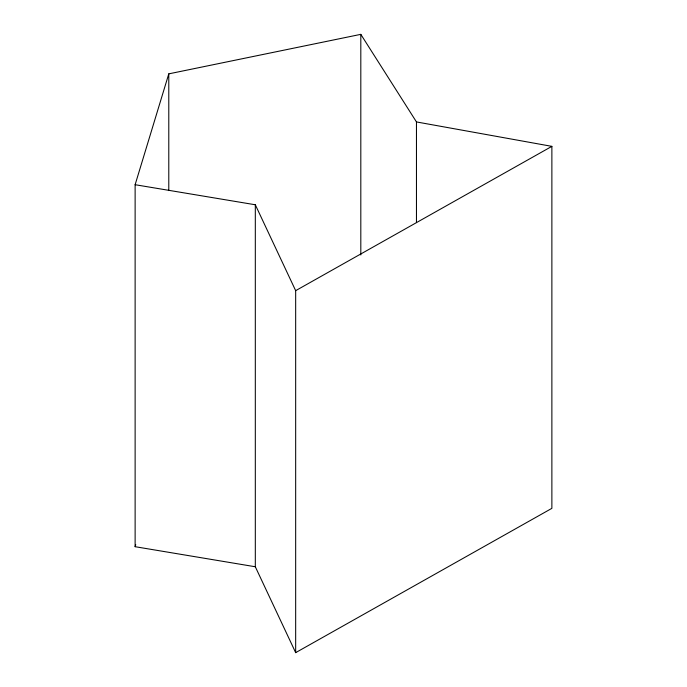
<?xml version="1.0" encoding="UTF-8"?>
<svg xmlns="http://www.w3.org/2000/svg" width="687" height="687" viewBox="0 0 687 687"><rect width="100%" height="100%" fill="white"/><g stroke="black" fill="none" stroke-linecap="round" stroke-linejoin="round"><path stroke-width="1.03" d="M416.459 121.934L551.876 146.357L551.876 508.346L295.668 652.65L255.315 566.758L135.124 546.697L135.124 184.709L168.787 73.853L360.812 34.35L416.459 121.934L416.459 222.605M135.124 546.697L135.751 544.645M295.668 652.65L295.668 290.661L551.876 146.357M135.124 184.709L255.315 204.769L295.668 290.661M360.812 34.35L360.812 254.971M255.315 204.769L255.315 566.758M168.787 73.853L168.787 190.582"/></g></svg>
